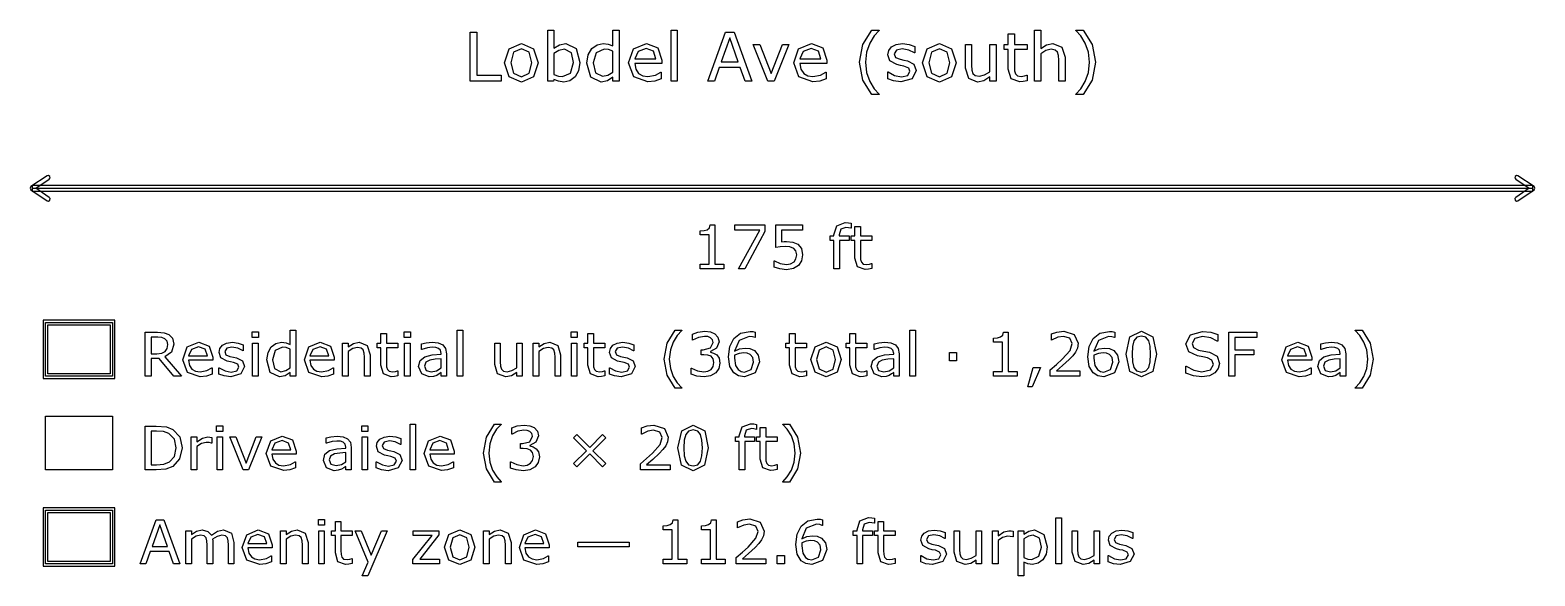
# Model space of a CAD drawing. Extents: x -3 to 198, y 3 to 612.
# Drawn here: x 11.6 to 71, y 464.6 to 486.2 of the extents above; entities that cross this region are included whole.
import ezdxf

# ---------------------------------------------------------------- set-up
doc = ezdxf.new("R2010")
doc.units = 0
doc.header["$MEASUREMENT"] = 0
doc.layers.add('Layer 1', color=7, linetype='Continuous')

msp = doc.modelspace()

# ---------------------------------------------------------------- linework, layer by layer
at = {"layer": 'Layer 1', "color": 7}
for points in [[(33.272863, 484.891499), (33.221187, 484.56594), (33.084244, 484.323061), (32.882706, 484.169322), (32.641118, 484.118937), (32.426663, 484.148653), (32.245794, 484.226168), (32.230292, 484.158998), (32.002915, 484.158998), (32.002915, 486.16921), (32.245794, 486.16921), (32.245794, 485.450907), (32.462837, 485.587849), (32.721218, 485.64211), (33.124294, 485.445739), (33.272863, 484.891509), (33.272863, 484.891499)], [(34.821861, 484.158998), (34.578982, 484.158998), (34.578982, 484.310152), (34.360651, 484.169333), (34.113895, 484.118948), (33.703069, 484.317904), (33.551916, 484.869549), (33.603591, 485.196401), (33.745702, 485.440572), (33.949822, 485.590434), (34.192701, 485.64211), (34.39424, 485.617557), (34.578982, 485.543918), (34.578982, 486.169202), (34.821861, 486.169202), (34.821861, 484.158998)], [(37.121461, 484.158998), (36.878581, 484.158998), (36.878581, 486.16921), (37.121461, 486.16921), (37.121461, 484.158998)], [(45.097707, 483.626731), (44.801861, 483.626731), (44.446584, 484.199048), (44.319978, 484.89797), (44.446584, 485.596893), (44.801861, 486.16921), (45.097707, 486.16921), (45.097707, 486.156298), (44.897462, 485.937964), (44.721761, 485.651161), (44.595155, 485.301055), (44.547353, 484.897978), (44.593864, 484.493611), (44.721761, 484.144795), (44.898753, 483.85799), (45.097707, 483.639659), (45.097707, 483.626731)], [(52.434458, 484.158998), (52.191582, 484.158998), (52.191582, 484.980653), (52.179967, 485.166686), (52.137334, 485.303629), (52.044315, 485.383729), (51.886703, 485.410859), (51.678706, 485.361766), (51.470709, 485.236451), (51.470709, 484.158998), (51.22783, 484.158998), (51.22783, 486.16921), (51.470709, 486.16921), (51.470709, 485.441863), (51.705836, 485.589141), (51.955174, 485.64211), (52.311742, 485.501291), (52.434472, 485.095632), (52.434458, 484.158998)], [(53.630768, 484.89797), (53.504159, 484.199048), (53.148885, 483.626731), (52.853039, 483.626731), (52.853039, 483.639643), (53.051992, 483.857974), (53.228983, 484.144779), (53.355591, 484.493595), (53.40339, 484.897962), (53.355591, 485.301039), (53.228983, 485.651146), (53.051992, 485.937948), (52.853039, 486.156282), (52.853039, 486.169194), (53.148885, 486.169194), (53.504159, 485.596877), (53.630768, 484.897955), (53.630768, 484.89797)], [(30.160652, 484.158998), (28.943674, 484.158998), (28.943674, 486.082651), (29.199472, 486.082651), (29.199472, 484.386375), (30.160652, 484.386375), (30.160652, 484.158998)], [(31.626971, 484.879883), (31.446102, 484.323071), (30.961638, 484.118948), (30.474588, 484.323071), (30.295013, 484.879883), (30.474588, 485.436696), (30.961638, 485.64211), (31.446102, 485.436696), (31.626971, 484.879883), (31.626971, 484.879883)], [(36.507803, 484.855338), (35.444563, 484.855338), (35.48461, 484.622793), (35.594422, 484.461305), (35.753328, 484.368288), (35.957449, 484.337282), (36.253298, 484.395416), (36.466462, 484.51169), (36.479373, 484.51169), (36.479373, 484.246847), (36.228742, 484.160289), (35.960026, 484.125409), (35.399337, 484.319195), (35.197799, 484.872131), (35.390294, 485.434113), (35.899307, 485.64211), (36.348891, 485.471578), (36.507795, 484.987111), (36.507803, 484.855338)], [(40.068304, 484.158998), (39.795712, 484.158998), (39.607093, 484.695141), (38.775104, 484.695141), (38.586486, 484.158998), (38.326811, 484.158998), (39.027027, 486.082651), (39.36809, 486.082651), (40.068304, 484.158998)], [(39.528287, 484.914766), (39.191098, 485.85915), (38.852619, 484.914766), (39.528287, 484.914766)], [(41.524286, 485.60206), (40.940343, 484.158998), (40.696173, 484.158998), (40.116106, 485.60206), (40.379655, 485.60206), (40.826654, 484.453553), (41.269781, 485.60206), (41.524286, 485.60206)], [(43.026776, 484.855338), (41.963536, 484.855338), (42.003586, 484.622793), (42.113398, 484.461305), (42.272302, 484.368288), (42.476425, 484.337282), (42.772271, 484.395416), (42.985435, 484.51169), (42.998346, 484.51169), (42.998346, 484.246847), (42.747718, 484.160289), (42.478999, 484.125409), (41.918311, 484.319195), (41.716773, 484.872131), (41.909267, 485.434113), (42.41828, 485.64211), (42.867865, 485.471578), (43.026768, 484.987111), (43.026776, 484.855338)], [(46.557565, 484.574994), (46.393491, 484.250724), (45.947783, 484.124115), (45.653228, 484.161583), (45.429727, 484.245556), (45.429727, 484.518148), (45.442638, 484.518148), (45.698437, 484.379914), (45.968447, 484.32953), (46.219076, 484.381205), (46.30951, 484.543987), (46.260417, 484.673178), (46.071798, 484.748108), (45.936149, 484.775238), (45.784995, 484.808827), (45.514986, 484.956107), (45.43618, 485.196401), (45.472354, 485.364348), (45.584748, 485.505167), (45.7682, 485.600769), (46.018831, 485.636943), (46.279797, 485.604645), (46.500714, 485.528421), (46.500714, 485.268749), (46.487802, 485.268749), (46.261718, 485.383729), (46.000752, 485.431528), (45.77596, 485.379853), (45.684234, 485.228699), (45.739786, 485.094341), (45.915485, 485.020702), (46.065348, 484.989696), (46.204873, 484.961275), (46.465839, 484.828208), (46.557565, 484.574994), (46.557565, 484.574994)], [(48.134985, 484.879883), (47.954118, 484.323071), (47.469654, 484.118948), (46.982604, 484.323071), (46.803026, 484.879883), (46.982604, 485.436696), (47.469654, 485.64211), (47.954118, 485.436696), (48.134985, 484.879883), (48.134985, 484.879883)], [(49.70724, 484.158998), (49.464361, 484.158998), (49.464361, 484.319195), (49.229234, 484.170626), (48.981187, 484.118948), (48.627204, 484.257182), (48.500596, 484.665426), (48.500596, 485.60206), (48.743475, 485.60206), (48.743475, 484.780406), (48.75382, 484.591787), (48.797746, 484.45872), (48.888178, 484.376038), (49.049669, 484.350215), (49.255081, 484.399306), (49.464371, 484.524623), (49.464371, 485.602073), (49.707251, 485.602073), (49.70724, 484.158998)], [(50.934553, 484.17191), (50.784691, 484.142194), (50.641289, 484.130579), (50.305393, 484.249435), (50.190413, 484.630548), (50.190413, 485.397942), (50.02634, 485.397942), (50.02634, 485.602063), (50.190413, 485.602063), (50.190413, 486.016765), (50.433293, 486.016765), (50.433293, 485.602063), (50.934553, 485.602063), (50.934553, 485.397942), (50.433293, 485.397942), (50.433293, 484.740361), (50.438452, 484.562077), (50.474626, 484.443221), (50.552141, 484.366997), (50.704586, 484.34374), (50.828609, 484.360541), (50.921626, 484.390254), (50.934537, 484.390254), (50.934553, 484.17191)], [(31.37634, 484.879883), (31.266527, 485.295879), (30.961638, 485.43282), (30.654163, 485.295879), (30.545642, 484.879883), (30.655454, 484.467764), (30.961638, 484.328239), (31.265236, 484.466473), (31.37634, 484.879883), (31.37634, 484.879883)], [(33.022231, 484.885043), (32.936967, 485.276491), (32.66179, 485.410851), (32.447332, 485.36434), (32.245794, 485.246778), (32.245794, 484.419956), (32.422787, 484.355361), (32.592027, 484.337263), (32.907251, 484.469039), (33.022231, 484.885032), (33.022231, 484.885043)], [(34.578982, 484.514272), (34.578982, 485.342388), (34.403283, 485.403107), (34.234042, 485.419908), (33.916233, 485.277798), (33.802545, 484.874721), (33.890394, 484.483274), (34.172032, 484.350207), (34.38132, 484.395421), (34.578982, 484.514277), (34.578982, 484.514272)], [(36.271384, 485.041372), (36.174492, 485.33722), (35.886395, 485.441863), (35.575044, 485.326883), (35.444563, 485.041372), (36.271384, 485.041372)], [(42.790358, 485.041372), (42.693465, 485.33722), (42.405368, 485.441863), (42.094018, 485.326883), (41.963536, 485.041372), (42.790358, 485.041372)], [(47.884356, 484.879883), (47.774543, 485.295879), (47.469654, 485.43282), (47.162179, 485.295879), (47.053658, 484.879883), (47.16347, 484.467764), (47.469654, 484.328239), (47.773252, 484.466473), (47.884356, 484.879883), (47.884356, 484.879883)], [(12.23283, 480.415045), (11.597727, 479.991816), (11.562235, 479.92567), (11.597727, 479.859524), (12.23283, 479.436295), (12.29247, 479.4246), (12.3429, 479.45852), (12.354597, 479.518158), (12.320681, 479.568589), (11.784796, 479.92567), (12.320679, 480.282754), (12.354597, 480.333186), (12.342899, 480.392826), (12.292469, 480.426746), (12.232828, 480.415051), (12.23283, 480.415045)], [(70.317065, 480.415045), (70.257425, 480.42674), (70.206996, 480.39282), (70.1953, 480.333179), (70.229221, 480.282749), (70.765105, 479.925665), (70.229221, 479.568581), (70.195302, 479.518151), (70.206996, 479.458512), (70.257425, 479.424592), (70.317065, 479.436287), (70.95217, 479.859516), (70.987662, 479.925662), (70.95217, 479.991808), (70.317065, 480.415045)], [(11.641652, 480.031606), (11.641652, 479.819734), (70.908244, 479.819734), (70.908244, 480.031606), (11.641652, 480.031606)], [(11.641652, 479.92567), (70.908244, 479.92567)], [(38.958233, 476.750674), (38.02108, 476.750674), (38.02108, 476.927408), (38.381524, 476.927408), (38.381524, 478.0878), (38.02108, 478.0878), (38.02108, 478.24593), (38.178049, 478.257546), (38.304784, 478.29359), (38.388501, 478.366842), (38.424545, 478.487765), (38.604766, 478.487765), (38.604766, 476.927397), (38.958233, 476.927397), (38.958233, 476.750674)], [(40.575573, 478.222676), (39.791902, 476.750674), (39.54308, 476.750674), (40.376747, 478.278485), (39.390762, 478.278485), (39.390762, 478.481962), (40.575573, 478.481962), (40.575573, 478.222676)], [(42.07083, 477.300639), (42.026644, 477.069258), (41.905722, 476.883225), (41.705734, 476.757651), (41.438309, 476.71463), (41.165072, 476.744861), (40.942992, 476.815785), (40.942992, 477.06112), (40.959263, 477.06112), (41.182505, 476.957639), (41.433653, 476.915779), (41.592945, 476.939036), (41.731309, 477.020427), (41.808048, 477.140188), (41.834792, 477.301806), (41.803397, 477.452959), (41.718519, 477.551789), (41.570855, 477.613413), (41.377844, 477.632013), (41.180182, 477.61807), (41.0174, 477.590164), (41.0174, 478.48197), (42.059196, 478.48197), (42.059196, 478.278493), (41.241806, 478.278493), (41.241806, 477.818057), (41.344123, 477.825042), (41.434817, 477.827424), (41.681313, 477.803003), (41.875488, 477.719286), (42.019664, 477.554181), (42.070824, 477.300708), (42.07083, 477.300639)], [(43.990477, 478.34825), (43.978862, 478.34825), (43.884684, 478.369178), (43.782364, 478.380794), (43.577725, 478.318008), (43.514937, 478.093602), (43.514937, 478.049419), (43.909099, 478.049419), (43.909099, 477.865711), (43.521914, 477.865711), (43.521914, 476.750674), (43.303323, 476.750674), (43.303323, 477.865722), (43.155657, 477.865722), (43.155657, 478.04943), (43.303323, 478.04943), (43.303323, 478.092451), (43.418433, 478.44708), (43.750969, 478.571492), (43.882358, 478.564507), (43.99049, 478.548235), (43.990477, 478.34825)], [(44.803218, 476.762302), (44.668341, 476.735558), (44.53928, 476.725107), (44.236973, 476.832078), (44.133492, 477.175078), (44.133492, 477.865735), (43.985826, 477.865735), (43.985826, 478.049443), (44.133492, 478.049443), (44.133492, 478.422677), (44.352083, 478.422677), (44.352083, 478.049443), (44.803218, 478.049443), (44.803218, 477.865735), (44.352083, 477.865735), (44.352083, 477.273911), (44.356739, 477.113454), (44.389294, 477.006486), (44.459056, 476.937885), (44.596258, 476.916956), (44.707878, 476.932064), (44.791595, 476.958806), (44.80321, 476.958806), (44.803218, 476.762302)], [(12.078317, 474.726511), (12.078317, 472.424845), (14.909149, 472.424845), (14.909149, 474.726511), (12.078317, 474.726511)], [(12.263319, 474.541509), (14.724147, 474.541509), (14.724147, 472.609847), (12.263319, 472.609847), (12.263319, 474.541509)], [(17.539993, 472.517346), (17.241174, 472.517346), (16.66214, 473.205675), (16.337742, 473.205675), (16.337742, 472.517346), (16.107524, 472.517346), (16.107524, 474.248634), (16.592377, 474.248634), (16.853989, 474.227706), (17.042349, 474.155615), (17.188852, 474.005625), (17.242337, 473.777732), (17.148157, 473.463799), (16.88887, 473.274276), (17.539993, 472.517346)], [(20.581663, 474.033531), (20.335167, 474.033531), (20.335167, 474.26026), (20.581663, 474.26026), (20.581663, 474.033531)], [(22.053665, 472.517346), (21.835074, 472.517346), (21.835074, 472.653384), (21.638574, 472.526649), (21.416495, 472.481302), (21.046751, 472.660361), (20.910713, 473.15684), (20.957221, 473.451009), (21.085121, 473.670764), (21.26883, 473.805638), (21.487421, 473.852146), (21.668805, 473.830053), (21.835074, 473.763778), (21.835074, 474.326533), (22.053665, 474.326533), (22.053665, 472.517346)], [(26.582453, 474.033518), (26.335956, 474.033518), (26.335956, 474.260247), (26.582453, 474.260247), (26.582453, 474.033518)], [(28.65209, 472.517346), (28.433499, 472.517346), (28.433499, 474.326535), (28.65209, 474.326535), (28.65209, 472.517346)], [(33.170414, 474.033531), (32.923917, 474.033531), (32.923917, 474.26026), (33.170414, 474.26026), (33.170414, 474.033531)], [(37.30039, 472.038292), (37.034127, 472.038292), (36.714378, 472.553377), (36.600433, 473.182407), (36.714378, 473.811437), (37.034127, 474.326522), (37.30039, 474.326522), (37.30039, 474.314907), (37.120167, 474.118407), (36.962039, 473.860282), (36.848091, 473.545187), (36.805072, 473.182418), (36.846929, 472.818486), (36.962039, 472.504553), (37.121331, 472.246429), (37.30039, 472.049931), (37.30039, 472.038292)], [(38.678211, 473.351002), (38.770064, 473.225428), (38.806111, 473.030092), (38.76309, 472.812663), (38.642167, 472.640581), (38.436364, 472.519658), (38.178242, 472.481289), (37.894538, 472.516171), (37.665483, 472.590585), (37.665483, 472.833591), (37.682919, 472.833591), (37.915461, 472.725459), (38.173585, 472.682438), (38.32939, 472.706859), (38.463103, 472.778947), (38.542168, 472.891731), (38.568909, 473.047536), (38.538678, 473.201013), (38.45729, 473.297519), (38.330552, 473.346353), (38.170098, 473.360297), (38.065453, 473.360297), (38.065453, 473.553308), (38.146844, 473.553308), (38.42822, 473.626557), (38.534027, 473.842825), (38.507285, 473.952119), (38.432871, 474.030023), (38.325901, 474.07188), (38.19684, 474.083495), (37.961972, 474.043963), (37.727102, 473.932341), (37.715486, 473.932341), (37.715486, 474.17535), (37.935241, 474.249764), (38.202666, 474.284647), (38.425908, 474.26139), (38.600315, 474.186976), (38.727053, 474.052099), (38.770072, 473.867227), (38.667755, 473.614918), (38.428233, 473.480042), (38.428233, 473.46377), (38.556133, 473.424236), (38.678219, 473.350986), (38.678211, 473.351002)], [(40.369966, 473.078926), (40.195558, 472.647558), (39.770003, 472.481289), (39.537461, 472.52082), (39.352586, 472.638255), (39.197945, 472.894054), (39.14446, 473.27775), (39.193294, 473.685864), (39.351424, 474.002125), (39.615362, 474.206761), (39.992083, 474.281175), (40.107192, 474.275355), (40.201371, 474.254426), (40.201371, 474.032346), (40.189756, 474.032346), (40.090923, 474.064903), (39.957211, 474.081174), (39.5584, 473.924208), (39.385153, 473.502142), (39.577002, 473.591672), (39.796757, 473.623065), (39.990929, 473.602136), (40.164176, 473.520745), (40.317655, 473.341686), (40.369976, 473.078913), (40.369966, 473.078926)], [(46.524232, 472.517346), (46.305642, 472.517346), (46.305642, 474.326535), (46.524232, 474.326535), (46.524232, 472.517346)], [(50.542587, 472.517346), (49.605436, 472.517346), (49.605436, 472.69408), (49.96588, 472.69408), (49.96588, 473.854472), (49.605436, 473.854472), (49.605436, 474.012602), (49.762403, 474.024218), (49.889141, 474.060262), (49.972855, 474.133514), (50.008899, 474.254437), (50.189122, 474.254437), (50.189122, 472.694069), (50.542587, 472.694069), (50.542587, 472.517346)], [(53.021502, 472.517346), (51.849484, 472.517346), (51.849484, 472.760355), (52.093654, 472.969643), (52.322709, 473.177769), (52.628504, 473.520772), (52.711056, 473.796335), (52.621529, 474.006787), (52.373869, 474.083527), (52.144814, 474.046321), (51.904131, 473.932373), (51.892516, 473.932373), (51.892516, 474.176546), (52.11227, 474.25096), (52.379695, 474.284678), (52.797112, 474.155615), (52.948265, 473.807963), (52.92268, 473.623091), (52.849428, 473.461473), (52.742459, 473.319623), (52.594793, 473.164979), (52.337833, 472.927786), (52.090172, 472.71617), (53.02151, 472.71617), (53.021502, 472.517346)], [(54.560941, 473.078939), (54.386533, 472.647571), (53.960981, 472.481302), (53.728436, 472.520833), (53.543564, 472.638268), (53.388923, 472.894067), (53.335438, 473.277763), (53.384272, 473.685877), (53.5424, 474.002138), (53.806337, 474.206775), (54.183058, 474.281189), (54.298168, 474.275368), (54.392349, 474.254439), (54.392349, 474.032359), (54.380734, 474.032359), (54.281904, 474.064916), (54.148192, 474.081188), (53.749378, 473.924221), (53.576134, 473.502156), (53.76798, 473.591685), (53.987735, 473.623078), (54.18191, 473.60215), (54.355154, 473.520759), (54.508633, 473.341699), (54.560954, 473.078926), (54.560941, 473.078939)], [(56.046895, 473.383562), (55.900392, 472.69872), (55.448096, 472.481291), (54.992309, 472.702207), (54.849297, 473.381236), (54.994635, 474.062587), (55.448096, 474.283504), (55.902718, 474.0591), (56.046895, 473.383562), (56.046895, 473.383562)], [(58.531625, 473.011492), (58.483953, 472.811504), (58.352566, 472.644071), (58.135137, 472.5278), (57.837481, 472.485943), (57.500294, 472.520823), (57.196825, 472.624306), (57.196825, 472.912659), (57.213097, 472.912659), (57.516566, 472.744065), (57.839802, 472.684766), (58.17234, 472.764996), (58.292098, 472.978935), (58.235126, 473.148691), (58.064208, 473.23357), (57.874684, 473.271939), (57.659581, 473.310309), (57.317742, 473.476578), (57.207284, 473.784699), (57.390992, 474.140491), (57.857243, 474.280016), (58.192105, 474.245134), (58.461858, 474.159094), (58.461858, 473.887018), (58.445586, 473.887018), (58.185138, 474.025382), (57.856089, 474.08119), (57.558434, 474.004453), (57.446811, 473.806791), (57.502622, 473.637032), (57.69912, 473.542854), (57.910736, 473.50332), (58.143278, 473.45565), (58.43396, 473.301006), (58.531628, 473.011492), (58.531625, 473.011492)], [(60.007115, 474.043985), (59.131589, 474.043985), (59.131589, 473.555644), (59.883867, 473.555644), (59.883867, 473.351005), (59.131589, 473.351005), (59.131589, 472.517346), (58.90137, 472.517346), (58.90137, 474.248634), (60.007115, 474.248634), (60.007115, 474.043985)], [(64.594037, 473.18242), (64.480092, 472.55339), (64.160343, 472.038305), (63.894083, 472.038305), (63.894083, 472.04992), (64.073139, 472.246418), (64.232431, 472.504543), (64.346379, 472.818476), (64.3894, 473.182407), (64.346379, 473.545177), (64.232431, 473.860271), (64.073139, 474.118396), (63.894083, 474.314896), (63.894083, 474.326512), (64.160343, 474.326512), (64.480092, 473.811427), (64.594037, 473.182397), (64.594037, 473.18242)], [(17.001654, 473.761455), (16.974912, 473.892842), (16.88887, 473.99051), (16.770273, 474.037018), (16.608655, 474.050962), (16.337742, 474.050962), (16.337742, 473.397513), (16.570286, 473.397513), (16.760971, 473.416113), (16.899335, 473.488202), (16.976074, 473.599824), (17.001654, 473.761442), (17.001654, 473.761455)], [(18.774799, 473.144051), (17.817882, 473.144051), (17.853926, 472.934763), (17.952757, 472.789422), (18.095772, 472.705705), (18.279481, 472.677802), (18.545744, 472.730124), (18.737592, 472.834769), (18.749218, 472.834769), (18.749218, 472.596411), (18.523651, 472.518508), (18.281806, 472.487115), (17.777186, 472.661523), (17.595802, 473.159166), (17.769047, 473.664948), (18.227158, 473.852146), (18.631784, 473.698667), (18.774798, 473.262647), (18.774799, 473.144051)], [(18.562022, 473.311481), (18.474818, 473.577744), (18.215532, 473.671925), (17.935317, 473.568444), (17.817882, 473.311481), (18.562022, 473.311481)], [(20.034023, 472.891742), (19.886358, 472.599899), (19.48522, 472.485953), (19.22012, 472.519672), (19.01897, 472.595247), (19.01897, 472.840582), (19.030598, 472.840582), (19.260817, 472.71617), (19.503825, 472.670825), (19.729392, 472.717334), (19.810782, 472.863836), (19.766599, 472.980107), (19.596842, 473.047547), (19.474757, 473.071968), (19.338719, 473.102199), (19.095711, 473.23475), (19.024785, 473.451014), (19.057341, 473.602168), (19.158497, 473.728903), (19.323604, 473.814946), (19.549171, 473.8475), (19.78404, 473.818433), (19.982865, 473.749832), (19.982865, 473.516126), (19.971236, 473.516126), (19.767761, 473.619609), (19.532891, 473.662628), (19.330578, 473.61612), (19.248025, 473.480082), (19.298022, 473.359159), (19.456152, 473.292884), (19.591027, 473.264978), (19.716601, 473.239393), (19.95147, 473.119635), (20.034023, 472.891742), (20.034023, 472.891742)], [(20.567711, 472.517346), (20.34912, 472.517346), (20.34912, 473.816102), (20.567711, 473.816102), (20.567711, 472.517346)], [(21.835074, 472.837095), (21.835074, 473.582396), (21.676944, 473.637043), (21.524628, 473.65215), (21.238599, 473.524251), (21.13628, 473.161484), (21.215345, 472.809181), (21.468818, 472.68942), (21.657178, 472.730116), (21.835074, 472.837087), (21.835074, 472.837095)], [(23.571012, 473.144051), (22.614095, 473.144051), (22.650139, 472.934763), (22.74897, 472.789422), (22.891985, 472.705705), (23.075694, 472.677802), (23.341957, 472.730124), (23.533805, 472.834769), (23.545434, 472.834769), (23.545434, 472.596411), (23.319866, 472.518508), (23.078021, 472.487115), (22.573401, 472.661523), (22.392017, 473.159166), (22.565262, 473.664948), (23.023373, 473.852146), (23.427999, 473.698667), (23.571013, 473.262647), (23.571012, 473.144051)], [(23.358235, 473.311481), (23.271031, 473.577744), (23.011745, 473.671925), (22.73153, 473.568444), (22.614095, 473.311481), (23.358235, 473.311481)], [(24.988366, 472.517346), (24.769775, 472.517346), (24.769775, 473.256834), (24.75931, 473.424265), (24.720941, 473.547513), (24.637225, 473.619604), (24.495374, 473.644025), (24.308176, 473.599842), (24.120978, 473.487059), (24.120978, 472.517346), (23.902387, 472.517346), (23.902387, 473.816102), (24.120978, 473.816102), (24.120978, 473.671925), (24.332593, 473.804476), (24.556998, 473.852146), (24.877908, 473.725411), (24.988366, 473.360318), (24.988366, 472.517346)], [(26.083646, 472.528961), (25.948771, 472.502217), (25.819709, 472.491766), (25.517403, 472.598737), (25.413921, 472.941737), (25.413921, 473.632394), (25.266255, 473.632394), (25.266255, 473.816102), (25.413921, 473.816102), (25.413921, 474.189336), (25.632512, 474.189336), (25.632512, 473.816102), (26.083646, 473.816102), (26.083646, 473.632394), (25.632512, 473.632394), (25.632512, 473.040569), (25.637163, 472.880113), (25.669719, 472.773145), (25.739482, 472.704544), (25.876683, 472.683615), (25.988304, 472.698723), (26.07202, 472.725464), (26.083648, 472.725464), (26.083646, 472.528961)], [(26.568499, 472.517346), (26.349909, 472.517346), (26.349909, 473.816102), (26.568499, 473.816102), (26.568499, 472.517346)], [(28.01027, 472.517346), (27.792843, 472.517346), (27.792843, 472.65571), (27.713778, 472.599899), (27.618436, 472.544087), (27.492862, 472.499905), (27.326593, 472.481305), (27.028937, 472.597576), (26.90685, 472.89407), (26.969638, 473.132427), (27.151021, 473.276604), (27.435887, 473.347531), (27.792843, 473.375434), (27.792843, 473.409155), (27.766099, 473.532403), (27.691685, 473.60914), (27.580066, 473.645187), (27.444028, 473.6545), (27.252179, 473.631243), (27.033588, 473.566132), (27.021973, 473.566132), (27.021973, 473.78821), (27.206845, 473.826579), (27.445203, 473.847508), (27.68356, 473.824251), (27.860294, 473.747511), (27.971913, 473.609148), (28.010283, 473.398696), (28.01027, 472.517346)], [(30.998457, 472.517346), (30.779866, 472.517346), (30.779866, 472.661523), (30.56825, 472.52781), (30.345008, 472.481302), (30.026424, 472.605711), (29.912479, 472.973133), (29.912479, 473.816102), (30.131069, 473.816102), (30.131069, 473.076614), (30.140383, 472.906857), (30.179917, 472.787096), (30.261308, 472.712682), (30.406646, 472.689425), (30.591518, 472.733608), (30.77988, 472.846392), (30.77988, 473.816099), (30.99847, 473.816099), (30.998457, 472.517346)], [(32.514642, 472.517346), (32.296049, 472.517346), (32.296049, 473.256834), (32.285598, 473.424265), (32.247228, 473.547513), (32.163514, 473.619604), (32.021663, 473.644025), (31.834465, 473.599842), (31.647267, 473.487059), (31.647267, 472.517346), (31.428674, 472.517346), (31.428674, 473.816102), (31.647267, 473.816102), (31.647267, 473.671925), (31.858881, 473.804476), (32.083287, 473.852146), (32.404197, 473.725411), (32.514655, 473.360318), (32.514642, 472.517346)], [(33.156462, 472.517346), (32.937872, 472.517346), (32.937872, 473.816102), (33.156462, 473.816102), (33.156462, 472.517346)], [(34.263369, 472.528961), (34.128495, 472.502217), (33.999431, 472.491766), (33.697127, 472.598737), (33.593643, 472.941737), (33.593643, 473.632394), (33.445979, 473.632394), (33.445979, 473.816102), (33.593643, 473.816102), (33.593643, 474.189336), (33.812234, 474.189336), (33.812234, 473.816102), (34.263369, 473.816102), (34.263369, 473.632394), (33.812234, 473.632394), (33.812234, 473.040569), (33.81689, 472.880113), (33.849447, 472.773145), (33.91921, 472.704544), (34.056412, 472.683615), (34.168032, 472.698723), (34.251748, 472.725464), (34.263364, 472.725464), (34.263369, 472.528961)], [(35.455157, 472.891728), (35.30749, 472.599885), (34.906353, 472.48594), (34.641252, 472.519658), (34.440102, 472.595234), (34.440102, 472.840569), (34.451718, 472.840569), (34.681934, 472.716156), (34.924943, 472.670812), (35.15051, 472.71732), (35.231901, 472.863823), (35.187716, 472.980094), (35.01796, 473.047533), (34.895876, 473.071954), (34.759838, 473.102186), (34.516829, 473.234736), (34.445902, 473.451001), (34.478459, 473.602155), (34.579614, 473.72889), (34.744722, 473.814932), (34.97029, 473.847487), (35.205157, 473.81842), (35.403984, 473.749819), (35.403984, 473.516112), (35.392368, 473.516112), (35.188893, 473.619596), (34.954023, 473.662615), (34.75171, 473.616106), (34.669157, 473.480068), (34.719155, 473.359146), (34.877283, 473.292871), (35.01216, 473.264965), (35.137734, 473.23938), (35.372601, 473.119622), (35.455157, 472.891728), (35.455157, 472.891728)], [(42.225664, 472.528951), (42.09079, 472.502207), (41.961726, 472.491756), (41.659419, 472.598726), (41.555938, 472.941727), (41.555938, 473.632383), (41.408274, 473.632383), (41.408274, 473.816091), (41.555938, 473.816091), (41.555938, 474.189325), (41.774528, 474.189325), (41.774528, 473.816091), (42.225664, 473.816091), (42.225664, 473.632383), (41.774528, 473.632383), (41.774528, 473.040559), (41.779185, 472.880103), (41.811742, 472.773134), (41.881505, 472.704533), (42.018707, 472.683605), (42.130326, 472.698712), (42.214043, 472.725454), (42.225658, 472.725454), (42.225664, 472.528951)], [(43.596508, 473.166119), (43.433728, 472.664989), (42.997709, 472.481278), (42.559364, 472.664989), (42.397746, 473.166119), (42.559364, 473.66725), (42.997709, 473.852122), (43.433728, 473.66725), (43.596508, 473.166119), (43.596508, 473.166119)], [(43.37094, 473.166119), (43.27211, 473.540515), (42.997709, 473.663763), (42.720981, 473.540515), (42.623313, 473.166119), (42.722146, 472.795211), (42.997709, 472.669637), (43.270949, 472.79405), (43.37094, 473.166119), (43.37094, 473.166119)], [(44.609236, 472.528951), (44.474362, 472.502207), (44.345299, 472.491756), (44.042992, 472.598726), (43.93951, 472.941727), (43.93951, 473.632383), (43.791847, 473.632383), (43.791847, 473.816091), (43.93951, 473.816091), (43.93951, 474.189325), (44.158101, 474.189325), (44.158101, 473.816091), (44.609236, 473.816091), (44.609236, 473.632383), (44.158101, 473.632383), (44.158101, 473.040559), (44.162758, 472.880103), (44.195315, 472.773134), (44.265077, 472.704533), (44.402277, 472.683605), (44.513899, 472.698712), (44.597616, 472.725454), (44.609231, 472.725454), (44.609236, 472.528951)], [(45.882412, 472.517346), (45.664986, 472.517346), (45.664986, 472.65571), (45.585921, 472.599899), (45.490578, 472.544087), (45.365004, 472.499905), (45.198735, 472.481305), (44.901079, 472.597576), (44.778993, 472.89407), (44.841781, 473.132427), (45.023163, 473.276604), (45.308029, 473.347531), (45.664986, 473.375434), (45.664986, 473.409155), (45.638242, 473.532403), (45.563828, 473.60914), (45.452208, 473.645187), (45.31617, 473.6545), (45.124321, 473.631243), (44.905731, 473.566132), (44.894115, 473.566132), (44.894115, 473.78821), (45.078987, 473.826579), (45.317345, 473.847508), (45.555703, 473.824251), (45.732436, 473.747511), (45.844056, 473.609148), (45.882425, 473.398696), (45.882412, 472.517346)], [(55.7411, 472.855687), (55.79575, 473.076603), (55.810858, 473.383562), (55.79575, 473.690518), (55.739939, 473.911434), (55.628316, 474.04631), (55.448096, 474.091657), (55.266711, 474.04631), (55.153927, 473.909108), (55.09928, 473.684705), (55.085337, 473.381236), (55.098116, 473.077765), (55.152763, 472.859174), (55.260895, 472.72081), (55.448093, 472.67314), (55.629478, 472.718485), (55.741098, 472.855687), (55.7411, 472.855687)], [(62.176746, 473.14404), (61.219828, 473.14404), (61.255873, 472.934752), (61.354705, 472.789411), (61.49772, 472.705695), (61.681428, 472.677792), (61.947691, 472.730113), (62.13954, 472.834758), (62.151155, 472.834758), (62.151155, 472.596401), (61.925588, 472.518497), (61.683743, 472.487104), (61.179125, 472.661512), (60.99774, 473.159156), (61.170984, 473.664938), (61.629096, 473.852135), (62.033723, 473.698656), (62.176735, 473.262637), (62.176746, 473.14404)], [(61.963968, 473.311471), (61.876764, 473.577734), (61.617478, 473.671915), (61.337264, 473.568434), (61.219828, 473.311471), (61.963968, 473.311471)], [(63.517361, 472.517346), (63.299932, 472.517346), (63.299932, 472.65571), (63.220867, 472.599899), (63.125524, 472.544087), (62.999951, 472.499905), (62.833681, 472.481305), (62.536026, 472.597576), (62.413942, 472.89407), (62.476727, 473.132427), (62.658112, 473.276604), (62.942978, 473.347531), (63.299932, 473.375434), (63.299932, 473.409155), (63.273191, 473.532403), (63.198777, 473.60914), (63.087155, 473.645187), (62.951117, 473.6545), (62.759268, 473.631243), (62.540677, 473.566132), (62.529062, 473.566132), (62.529062, 473.78821), (62.713934, 473.826579), (62.952291, 473.847508), (63.190646, 473.824251), (63.36738, 473.747511), (63.479002, 473.609148), (63.517372, 473.398696), (63.517361, 472.517346)], [(27.792843, 472.837095), (27.792843, 473.1987), (27.556812, 473.181264), (27.34287, 473.147546), (27.190555, 473.063829), (27.132418, 472.909188), (27.199855, 472.740593), (27.405658, 472.684782), (27.61611, 472.728965), (27.792843, 472.8371), (27.792843, 472.837095)], [(40.133934, 473.069613), (40.101377, 473.248672), (39.996734, 473.37192), (39.878135, 473.420754), (39.742097, 473.432369), (39.558389, 473.409112), (39.383981, 473.337021), (39.380489, 473.287026), (39.37943, 473.227728), (39.416636, 472.937049), (39.521281, 472.769615), (39.636391, 472.69404), (39.772429, 472.670783), (40.037528, 472.773103), (40.134034, 473.069594), (40.133934, 473.069613)], [(45.664986, 472.837095), (45.664986, 473.1987), (45.428954, 473.181264), (45.215012, 473.147546), (45.062697, 473.063829), (45.00456, 472.909188), (45.071997, 472.740593), (45.2778, 472.684782), (45.488252, 472.728965), (45.664986, 472.8371), (45.664986, 472.837095)], [(48.150875, 473.111496), (47.872987, 473.111496), (47.872987, 473.440545), (48.150875, 473.440545), (48.150875, 473.111496)], [(54.324909, 473.069626), (54.292355, 473.248685), (54.18771, 473.371933), (54.069113, 473.420767), (53.933075, 473.432382), (53.749364, 473.409126), (53.574957, 473.337035), (53.571464, 473.287039), (53.570406, 473.227741), (53.607614, 472.937062), (53.712259, 472.769629), (53.827366, 472.694053), (53.963404, 472.670796), (54.228506, 472.773116), (54.32501, 473.069607), (54.324909, 473.069626)], [(63.299932, 472.837095), (63.299932, 473.1987), (63.0639, 473.181264), (62.849961, 473.147546), (62.697643, 473.063829), (62.639509, 472.909188), (62.706946, 472.740593), (62.912747, 472.684782), (63.123199, 472.728965), (63.299932, 472.8371), (63.299932, 472.837095)], [(51.464624, 472.84872), (51.136737, 472.087139), (50.96698, 472.087139), (51.169294, 472.84872), (51.464624, 472.84872)], [(12.170818, 470.929848), (14.816648, 470.929848), (14.816648, 468.813184), (12.170818, 468.813184), (12.170818, 470.929848)], [(17.570223, 469.677085), (17.466741, 469.249204), (17.193502, 468.951548), (16.928403, 468.845741), (16.544706, 468.813184), (16.107524, 468.813184), (16.107524, 470.544472), (16.540055, 470.544472), (16.942355, 470.507264), (17.195828, 470.40727), (17.471392, 470.113104), (17.570223, 469.677085), (17.570223, 469.677085)], [(17.329541, 469.680577), (17.258615, 470.02358), (17.047, 470.243332), (16.829572, 470.323561), (16.554007, 470.346818), (16.337742, 470.346818), (16.337742, 469.010854), (16.554007, 469.010854), (16.843524, 469.035275), (17.071417, 469.125966), (17.264428, 469.343395), (17.329541, 469.680582), (17.329541, 469.680577)], [(18.735267, 469.873588), (18.723641, 469.873588), (18.628298, 469.88986), (18.520165, 469.89568), (18.324829, 469.850333), (18.143445, 469.735224), (18.143445, 468.813184), (17.924854, 468.813184), (17.924854, 470.11194), (18.143445, 470.11194), (18.143445, 469.920091), (18.3725, 470.067757), (18.575976, 470.11194), (18.658529, 470.108447), (18.735268, 470.097996), (18.735267, 469.873588)], [(19.175937, 470.329374), (18.929441, 470.329374), (18.929441, 470.556103), (19.175937, 470.556103), (19.175937, 470.329374)], [(20.717702, 470.11194), (20.192153, 468.813184), (19.972399, 468.813184), (19.450339, 470.11194), (19.687533, 470.11194), (20.089834, 469.078283), (20.488646, 470.11194), (20.717702, 470.11194)], [(22.069943, 469.439889), (21.113026, 469.439889), (21.14907, 469.230601), (21.247901, 469.08526), (21.390915, 469.001543), (21.574625, 468.97364), (21.840887, 469.025962), (22.032736, 469.130607), (22.044364, 469.130607), (22.044364, 468.892249), (21.818797, 468.814346), (21.576951, 468.782953), (21.072332, 468.957361), (20.890948, 469.455004), (21.064193, 469.960786), (21.522304, 470.147984), (21.92693, 469.994505), (22.069944, 469.558485), (22.069943, 469.439889)], [(24.247714, 468.813184), (24.030286, 468.813184), (24.030286, 468.951548), (23.951221, 468.895737), (23.855878, 468.839925), (23.730305, 468.795743), (23.564036, 468.777143), (23.26638, 468.893414), (23.144294, 469.189908), (23.207081, 469.428265), (23.388465, 469.572442), (23.673331, 469.643369), (24.030286, 469.671272), (24.030286, 469.704993), (24.003543, 469.828241), (23.929129, 469.904978), (23.817508, 469.941025), (23.68147, 469.950338), (23.489622, 469.927081), (23.271031, 469.86197), (23.259402, 469.86197), (23.259402, 470.084048), (23.444274, 470.122417), (23.682632, 470.143346), (23.920989, 470.120089), (24.097722, 470.043349), (24.209343, 469.904986), (24.247713, 469.694534), (24.247714, 468.813184)], [(24.903487, 470.329369), (24.656991, 470.329369), (24.656991, 470.556098), (24.903487, 470.556098), (24.903487, 470.329369)], [(24.889535, 468.813184), (24.670944, 468.813184), (24.670944, 470.11194), (24.889535, 470.11194), (24.889535, 468.813184)], [(26.249915, 469.18758), (26.10225, 468.895737), (25.701112, 468.781791), (25.436012, 468.81551), (25.234862, 468.891085), (25.234862, 469.13642), (25.246488, 469.13642), (25.476706, 469.012008), (25.719714, 468.966663), (25.945282, 469.013172), (26.026672, 469.159674), (25.982488, 469.275945), (25.812732, 469.343385), (25.690646, 469.367806), (25.554608, 469.398037), (25.3116, 469.530588), (25.240674, 469.746852), (25.27323, 469.898006), (25.374387, 470.024741), (25.539493, 470.110784), (25.76506, 470.143338), (25.999929, 470.114271), (26.198754, 470.04567), (26.198754, 469.811964), (26.187128, 469.811964), (25.983653, 469.915447), (25.748783, 469.958466), (25.546471, 469.911958), (25.463917, 469.77592), (25.513914, 469.654997), (25.672044, 469.588722), (25.806919, 469.560816), (25.932493, 469.535231), (26.167362, 469.415473), (26.249915, 469.18758), (26.249915, 469.18758)], [(26.783602, 468.813184), (26.565012, 468.813184), (26.565012, 470.622373), (26.783602, 470.622373), (26.783602, 468.813184)], [(28.303274, 469.439889), (27.34636, 469.439889), (27.382404, 469.230601), (27.481233, 469.08526), (27.624248, 469.001543), (27.807956, 468.97364), (28.07422, 469.025962), (28.266069, 469.130607), (28.277684, 469.130607), (28.277684, 468.892249), (28.052119, 468.814346), (27.810272, 468.782953), (27.305654, 468.957361), (27.124269, 469.455004), (27.297515, 469.960786), (27.755625, 470.147984), (28.160251, 469.994505), (28.303264, 469.558485), (28.303274, 469.439889)], [(30.167113, 468.334143), (29.90085, 468.334143), (29.581102, 468.849228), (29.467156, 469.478258), (29.581102, 470.107289), (29.90085, 470.622373), (30.167113, 470.622373), (30.167113, 470.610758), (29.986893, 470.414258), (29.828762, 470.156133), (29.714817, 469.841039), (29.671795, 469.478269), (29.713653, 469.114338), (29.828762, 468.800405), (29.988054, 468.54228), (30.167113, 468.345782), (30.167113, 468.334143)], [(31.544935, 469.646853), (31.63679, 469.52128), (31.672834, 469.325943), (31.629813, 469.108514), (31.50889, 468.936432), (31.30309, 468.81551), (31.044965, 468.77714), (30.761261, 468.812022), (30.532206, 468.886436), (30.532206, 469.129443), (30.549642, 469.129443), (30.782187, 469.02131), (31.040309, 468.978289), (31.196114, 469.00271), (31.329826, 469.074798), (31.408891, 469.187582), (31.435633, 469.343387), (31.405401, 469.496864), (31.324013, 469.59337), (31.197275, 469.642205), (31.036822, 469.656148), (30.932176, 469.656148), (30.932176, 469.849159), (31.013567, 469.849159), (31.294943, 469.922409), (31.400753, 470.138676), (31.374009, 470.24797), (31.299595, 470.325874), (31.192624, 470.367731), (31.063563, 470.379346), (30.828695, 470.339815), (30.593825, 470.228192), (30.58221, 470.228192), (30.58221, 470.471201), (30.801962, 470.545615), (31.069386, 470.580498), (31.292628, 470.557241), (31.467036, 470.482827), (31.593774, 470.347951), (31.636795, 470.163079), (31.534476, 469.91077), (31.294954, 469.775893), (31.294954, 469.759621), (31.422853, 469.720087), (31.54494, 469.646837), (31.544935, 469.646853)], [(34.299413, 469.064331), (34.170352, 468.935271), (33.663406, 469.446866), (33.156462, 468.935271), (33.027401, 469.064331), (33.538996, 469.571275), (33.027401, 470.078221), (33.156462, 470.207282), (33.663406, 469.695687), (34.170352, 470.207282), (34.299413, 470.078221), (33.787818, 469.571275), (34.299413, 469.064331)], [(36.834139, 468.813184), (35.662119, 468.813184), (35.662119, 469.056193), (35.906289, 469.265481), (36.135346, 469.473607), (36.441141, 469.81661), (36.523693, 470.092173), (36.434164, 470.302625), (36.186506, 470.379365), (35.957449, 470.342159), (35.716768, 470.228211), (35.705153, 470.228211), (35.705153, 470.472384), (35.924908, 470.546798), (36.192332, 470.580516), (36.609749, 470.451453), (36.7609, 470.103801), (36.735315, 469.918929), (36.662062, 469.757311), (36.555092, 469.615461), (36.407428, 469.460817), (36.150467, 469.223624), (35.902807, 469.012008), (36.834145, 469.012008), (36.834139, 468.813184)], [(38.345673, 469.67941), (38.199171, 468.994569), (37.746874, 468.77714), (37.291087, 468.998056), (37.148072, 469.677085), (37.293413, 470.358436), (37.746874, 470.579352), (38.201496, 470.354949), (38.345673, 469.67941), (38.345673, 469.67941)], [(38.039878, 469.151535), (38.094525, 469.372452), (38.109633, 469.67941), (38.094525, 469.986366), (38.038714, 470.207282), (37.927095, 470.342159), (37.746874, 470.387506), (37.565489, 470.342159), (37.452705, 470.204957), (37.398058, 469.980553), (37.384115, 469.677085), (37.396894, 469.373613), (37.451544, 469.155023), (37.559676, 469.016659), (37.746874, 468.968989), (37.928256, 469.014333), (38.039878, 469.151535), (38.039878, 469.151535)], [(40.253695, 470.41076), (40.242079, 470.41076), (40.147899, 470.431688), (40.045582, 470.443304), (39.840943, 470.380518), (39.778154, 470.156112), (39.778154, 470.111929), (40.172317, 470.111929), (40.172317, 469.928221), (39.785131, 469.928221), (39.785131, 468.813184), (39.566541, 468.813184), (39.566541, 469.928232), (39.418874, 469.928232), (39.418874, 470.11194), (39.566541, 470.11194), (39.566541, 470.154961), (39.68165, 470.50959), (40.014186, 470.634002), (40.145575, 470.627017), (40.253708, 470.610745), (40.253695, 470.41076)], [(41.066433, 468.824812), (40.931559, 468.798068), (40.802498, 468.787617), (40.500191, 468.894588), (40.396707, 469.237588), (40.396707, 469.928245), (40.249043, 469.928245), (40.249043, 470.111953), (40.396707, 470.111953), (40.396707, 470.485187), (40.6153, 470.485187), (40.6153, 470.111953), (41.066433, 470.111953), (41.066433, 469.928245), (40.6153, 469.928245), (40.6153, 469.336421), (40.619957, 469.175964), (40.652514, 469.068996), (40.722276, 469.000395), (40.859479, 468.979466), (40.971098, 468.994574), (41.054815, 469.021316), (41.06643, 469.021316), (41.066433, 468.824812)], [(41.986144, 469.478258), (41.872196, 468.849228), (41.552451, 468.334143), (41.286187, 468.334143), (41.286187, 468.345758), (41.465247, 468.542256), (41.624539, 468.800381), (41.738484, 469.114314), (41.781505, 469.478245), (41.738484, 469.841015), (41.624539, 470.156109), (41.465247, 470.414234), (41.286187, 470.610734), (41.286187, 470.62235), (41.552451, 470.62235), (41.872196, 470.107265), (41.986144, 469.478235), (41.986144, 469.478258)], [(21.857165, 469.607319), (21.769961, 469.873582), (21.510675, 469.967763), (21.23046, 469.864282), (21.113026, 469.607319), (21.857165, 469.607319)], [(24.030286, 469.132933), (24.030286, 469.494538), (23.794254, 469.477102), (23.580314, 469.443384), (23.427998, 469.359667), (23.369862, 469.205026), (23.4373, 469.036431), (23.643101, 468.98062), (23.853553, 469.024803), (24.030286, 469.132938), (24.030286, 469.132933)], [(28.090499, 469.607319), (28.003295, 469.873582), (27.744009, 469.967763), (27.463792, 469.864282), (27.34636, 469.607319), (28.090499, 469.607319)], [(12.078317, 467.318187), (12.078317, 465.016521), (14.909149, 465.016521), (14.909149, 467.318187), (12.078317, 467.318187)], [(12.263319, 467.133185), (14.724147, 467.133185), (14.724147, 465.201523), (12.263319, 465.201523), (12.263319, 467.133185)], [(17.472555, 465.109022), (17.227221, 465.109022), (17.057464, 465.59155), (16.308674, 465.59155), (16.138917, 465.109022), (15.905211, 465.109022), (16.535404, 466.84031), (16.842362, 466.84031), (17.472555, 465.109022)], [(16.986539, 465.789212), (16.683069, 466.639158), (16.378437, 465.789212), (16.986539, 465.789212)], [(23.194291, 466.625207), (22.947795, 466.625207), (22.947795, 466.851936), (23.194291, 466.851936), (23.194291, 466.625207)], [(24.287247, 465.120637), (24.152371, 465.093893), (24.02331, 465.083442), (23.721003, 465.190413), (23.617521, 465.533413), (23.617521, 466.22407), (23.469856, 466.22407), (23.469856, 466.407778), (23.617521, 466.407778), (23.617521, 466.781012), (23.836112, 466.781012), (23.836112, 466.407778), (24.287247, 466.407778), (24.287247, 466.22407), (23.836112, 466.22407), (23.836112, 465.632245), (23.840763, 465.471789), (23.873319, 465.364821), (23.943082, 465.29622), (24.080283, 465.275291), (24.191904, 465.290399), (24.27562, 465.31714), (24.287248, 465.31714), (24.287247, 465.120637)], [(37.494562, 465.109022), (36.557412, 465.109022), (36.557412, 465.285756), (36.917856, 465.285756), (36.917856, 466.446148), (36.557412, 466.446148), (36.557412, 466.604278), (36.714378, 466.615894), (36.841116, 466.651938), (36.92483, 466.72519), (36.960875, 466.846113), (37.141098, 466.846113), (37.141098, 465.285745), (37.494562, 465.285745), (37.494562, 465.109022)], [(39.008422, 465.109022), (38.071271, 465.109022), (38.071271, 465.285756), (38.431715, 465.285756), (38.431715, 466.446148), (38.071271, 466.446148), (38.071271, 466.604278), (38.228238, 466.615894), (38.354976, 466.651938), (38.43869, 466.72519), (38.474734, 466.846113), (38.654957, 466.846113), (38.654957, 465.285745), (39.008422, 465.285745), (39.008422, 465.109022)], [(40.621113, 465.109022), (39.449092, 465.109022), (39.449092, 465.352031), (39.693263, 465.561319), (39.92232, 465.769445), (40.228115, 466.112448), (40.310667, 466.388011), (40.221138, 466.598463), (39.973477, 466.675203), (39.744423, 466.637997), (39.503739, 466.524049), (39.492124, 466.524049), (39.492124, 466.768222), (39.711879, 466.842636), (39.979304, 466.876354), (40.396718, 466.747291), (40.547871, 466.399639), (40.522286, 466.214767), (40.449036, 466.053149), (40.342065, 465.911299), (40.194402, 465.756655), (39.937439, 465.519462), (39.689781, 465.307846), (40.621118, 465.307846), (40.621113, 465.109022)], [(43.026776, 465.670615), (42.852368, 465.239247), (42.426815, 465.072978), (42.194271, 465.112509), (42.009399, 465.229944), (41.854758, 465.485743), (41.801272, 465.869439), (41.850106, 466.277553), (42.008234, 466.593814), (42.272172, 466.798451), (42.648893, 466.872865), (42.764003, 466.867044), (42.858184, 466.846115), (42.858184, 466.624035), (42.846568, 466.624035), (42.747739, 466.656592), (42.614026, 466.672864), (42.215212, 466.515897), (42.041969, 466.093832), (42.233815, 466.183361), (42.45357, 466.214754), (42.647745, 466.193826), (42.820988, 466.112435), (42.974468, 465.933375), (43.026789, 465.670602), (43.026776, 465.670615)], [(44.906892, 466.706587), (44.895277, 466.706587), (44.801096, 466.727516), (44.698776, 466.739131), (44.494137, 466.676346), (44.431352, 466.451939), (44.431352, 466.407757), (44.825512, 466.407757), (44.825512, 466.224049), (44.438326, 466.224049), (44.438326, 465.109022), (44.219736, 465.109022), (44.219736, 466.22407), (44.072072, 466.22407), (44.072072, 466.407778), (44.219736, 466.407778), (44.219736, 466.450799), (44.334845, 466.805428), (44.667384, 466.92984), (44.79877, 466.922855), (44.906903, 466.906583), (44.906892, 466.706587)], [(45.719633, 465.12064), (45.584756, 465.093896), (45.455695, 465.083445), (45.153388, 465.190416), (45.049907, 465.533416), (45.049907, 466.224073), (44.902241, 466.224073), (44.902241, 466.407781), (45.049907, 466.407781), (45.049907, 466.781015), (45.268498, 466.781015), (45.268498, 466.407781), (45.719633, 466.407781), (45.719633, 466.224073), (45.268498, 466.224073), (45.268498, 465.632248), (45.273154, 465.471792), (45.305709, 465.364823), (45.375474, 465.296222), (45.512673, 465.275294), (45.624296, 465.290402), (45.70801, 465.317143), (45.719625, 465.317143), (45.719633, 465.12064)], [(52.288991, 465.109014), (52.0704, 465.109014), (52.0704, 466.918204), (52.288991, 466.918204), (52.288991, 465.109014)], [(19.613119, 465.109022), (19.394528, 465.109022), (19.394528, 465.84851), (19.38639, 466.010128), (19.354996, 466.13454), (19.278257, 466.210116), (19.13408, 466.235701), (18.95037, 466.189193), (18.766661, 466.072922), (18.772474, 466.010133), (18.774802, 465.940371), (18.774802, 465.109022), (18.556211, 465.109022), (18.556211, 465.84851), (18.548072, 466.011292), (18.516679, 466.135702), (18.43994, 466.210116), (18.295763, 466.235701), (18.115541, 466.191518), (17.936483, 466.078735), (17.936483, 465.109022), (17.717892, 465.109022), (17.717892, 466.407778), (17.936483, 466.407778), (17.936483, 466.263601), (18.139958, 466.396152), (18.357387, 466.443822), (18.581791, 466.388011), (18.720155, 466.23337), (18.962, 466.393826), (19.195706, 466.443822), (19.510803, 466.313597), (19.613122, 465.951994), (19.613119, 465.109022)], [(21.121165, 465.735727), (20.164248, 465.735727), (20.200292, 465.526439), (20.299123, 465.381098), (20.442137, 465.297381), (20.625847, 465.269478), (20.892109, 465.3218), (21.083958, 465.426445), (21.095584, 465.426445), (21.095584, 465.188087), (20.870016, 465.110184), (20.628171, 465.078791), (20.123551, 465.253199), (19.942167, 465.750842), (20.115412, 466.256624), (20.573523, 466.443822), (20.978149, 466.290343), (21.121163, 465.854323), (21.121165, 465.735727)], [(20.908387, 465.903157), (20.821184, 466.16942), (20.561897, 466.263601), (20.281682, 466.16012), (20.164248, 465.903157), (20.908387, 465.903157)], [(22.538518, 465.109022), (22.319927, 465.109022), (22.319927, 465.84851), (22.309463, 466.015941), (22.271093, 466.139189), (22.187378, 466.21128), (22.045526, 466.235701), (21.858328, 466.191518), (21.671131, 466.078735), (21.671131, 465.109022), (21.45254, 465.109022), (21.45254, 466.407778), (21.671131, 466.407778), (21.671131, 466.263601), (21.882746, 466.396152), (22.10715, 466.443822), (22.42806, 466.317087), (22.538519, 465.951994), (22.538518, 465.109022)], [(23.180339, 465.109022), (22.961748, 465.109022), (22.961748, 466.407778), (23.180339, 466.407778), (23.180339, 465.109022)], [(25.662742, 466.407765), (24.90465, 464.629968), (24.670944, 464.629968), (24.912789, 465.171794), (24.395379, 466.407765), (24.632574, 466.407765), (25.031386, 465.445034), (25.433687, 466.407765), (25.662742, 466.407765)], [(27.72773, 465.109022), (26.678957, 465.109022), (26.678957, 465.27064), (27.435887, 466.225232), (26.695237, 466.225232), (26.695237, 466.407778), (27.707963, 466.407778), (27.707963, 466.251973), (26.947546, 465.293894), (27.72773, 465.293894), (27.72773, 465.109022)], [(29.129969, 465.757819), (28.967187, 465.256688), (28.531168, 465.072978), (28.092822, 465.256688), (27.931204, 465.757819), (28.092822, 466.25895), (28.531168, 466.443822), (28.967187, 466.25895), (29.129969, 465.757819), (29.129969, 465.757819)], [(28.904402, 465.757819), (28.805569, 466.132215), (28.531168, 466.255463), (28.25444, 466.132215), (28.156772, 465.757819), (28.255604, 465.386911), (28.531168, 465.261337), (28.804408, 465.385749), (28.904402, 465.757819), (28.904402, 465.757819)], [(30.554299, 465.109022), (30.335708, 465.109022), (30.335708, 465.84851), (30.325231, 466.015941), (30.286861, 466.139189), (30.203147, 466.21128), (30.061296, 466.235701), (29.874098, 466.191518), (29.686901, 466.078735), (29.686901, 465.109022), (29.468307, 465.109022), (29.468307, 466.407778), (29.686901, 466.407778), (29.686901, 466.263601), (29.898514, 466.396152), (30.12292, 466.443822), (30.44383, 466.317087), (30.554288, 465.951994), (30.554299, 465.109022)], [(32.062343, 465.735727), (31.105425, 465.735727), (31.141472, 465.526439), (31.240302, 465.381098), (31.383317, 465.297381), (31.567025, 465.269478), (31.833288, 465.3218), (32.025137, 465.426445), (32.036752, 465.426445), (32.036752, 465.188087), (31.811187, 465.110184), (31.56934, 465.078791), (31.064722, 465.253199), (30.883337, 465.750842), (31.056581, 466.256624), (31.514693, 466.443822), (31.91932, 466.290343), (32.062332, 465.854323), (32.062343, 465.735727)], [(31.849565, 465.903157), (31.762364, 466.16942), (31.503075, 466.263601), (31.22286, 466.16012), (31.105425, 465.903157), (31.849565, 465.903157)], [(35.219125, 465.774096), (33.193668, 465.774096), (33.193668, 465.960133), (35.219125, 465.960133), (35.219125, 465.774096)], [(42.790744, 465.661302), (42.75819, 465.840361), (42.653544, 465.963609), (42.534948, 466.012443), (42.39891, 466.024058), (42.215199, 466.000802), (42.040791, 465.928711), (42.037299, 465.878715), (42.036241, 465.819417), (42.073449, 465.528738), (42.178094, 465.361305), (42.293201, 465.285729), (42.429239, 465.262472), (42.694341, 465.364792), (42.790845, 465.661283), (42.790744, 465.661302)], [(47.748577, 465.483407), (47.600911, 465.191564), (47.199774, 465.077619), (46.934672, 465.111337), (46.733523, 465.186913), (46.733523, 465.432247), (46.745138, 465.432247), (46.975357, 465.307835), (47.218366, 465.262491), (47.443933, 465.308999), (47.525325, 465.455501), (47.481139, 465.571772), (47.311383, 465.639212), (47.189299, 465.663633), (47.053261, 465.693864), (46.810252, 465.826415), (46.739325, 466.04268), (46.771882, 466.193833), (46.873037, 466.320569), (47.038145, 466.406611), (47.263713, 466.439165), (47.49858, 466.410098), (47.697407, 466.341497), (47.697407, 466.107791), (47.685791, 466.107791), (47.482317, 466.211275), (47.247446, 466.254293), (47.045133, 466.207785), (46.96258, 466.071747), (47.012579, 465.950825), (47.170707, 465.884549), (47.305583, 465.856644), (47.431157, 465.831058), (47.666024, 465.7113), (47.74858, 465.483407), (47.748577, 465.483407)], [(49.138024, 465.109022), (48.919433, 465.109022), (48.919433, 465.253199), (48.707817, 465.119486), (48.484575, 465.072978), (48.165991, 465.197387), (48.052046, 465.564809), (48.052046, 466.407778), (48.270636, 466.407778), (48.270636, 465.66829), (48.27995, 465.498533), (48.319481, 465.378772), (48.400872, 465.304358), (48.54621, 465.281101), (48.731082, 465.325284), (48.919444, 465.438068), (48.919444, 466.407775), (49.138035, 466.407775), (49.138024, 465.109022)], [(50.378643, 466.16942), (50.367028, 466.16942), (50.271685, 466.185692), (50.163553, 466.191513), (49.968217, 466.146166), (49.786832, 466.031057), (49.786832, 465.109022), (49.568241, 465.109022), (49.568241, 466.407778), (49.786832, 466.407778), (49.786832, 466.215929), (50.015887, 466.363595), (50.219362, 466.407778), (50.301917, 466.404285), (50.378654, 466.393834), (50.378643, 466.16942)], [(51.727397, 465.774096), (51.68205, 465.484579), (51.554154, 465.263663), (51.372769, 465.129951), (51.153014, 465.083442), (50.969306, 465.105535), (50.803037, 465.174133), (50.803037, 464.629981), (50.584446, 464.629981), (50.584446, 466.407778), (50.803037, 466.407778), (50.803037, 466.27174), (50.998373, 466.393826), (51.230918, 466.443822), (51.596011, 466.265927), (51.727397, 465.774096), (51.727397, 465.774096)], [(51.50183, 465.768276), (51.421603, 466.119417), (51.175107, 466.235688), (50.985583, 466.194992), (50.803037, 466.088024), (50.803037, 465.352023), (50.962329, 465.29505), (51.114644, 465.279943), (51.39951, 465.403191), (51.50183, 465.768283), (51.50183, 465.768276)], [(53.798198, 465.109014), (53.579608, 465.109014), (53.579608, 465.253191), (53.367992, 465.119478), (53.14475, 465.07297), (52.826166, 465.197379), (52.71222, 465.564801), (52.71222, 466.40777), (52.930811, 466.40777), (52.930811, 465.668282), (52.940124, 465.498525), (52.979655, 465.378764), (53.061046, 465.30435), (53.206385, 465.281094), (53.391259, 465.325276), (53.579619, 465.43806), (53.579619, 466.407767), (53.798209, 466.407767), (53.798198, 465.109014)], [(55.156253, 465.48341), (55.008589, 465.191567), (54.607449, 465.077621), (54.34235, 465.11134), (54.141201, 465.186915), (54.141201, 465.43225), (54.152816, 465.43225), (54.383035, 465.307838), (54.626044, 465.262493), (54.851612, 465.309002), (54.933, 465.455504), (54.888818, 465.571775), (54.719061, 465.639215), (54.596975, 465.663636), (54.460937, 465.693867), (54.21793, 465.826418), (54.147004, 466.042682), (54.17956, 466.193836), (54.280716, 466.320571), (54.445824, 466.406614), (54.671389, 466.439168), (54.906259, 466.410101), (55.105082, 466.3415), (55.105082, 466.107794), (55.093467, 466.107794), (54.889992, 466.211277), (54.655122, 466.254296), (54.452809, 466.207788), (54.370256, 466.07175), (54.420254, 465.950827), (54.578382, 465.884552), (54.713259, 465.856646), (54.838833, 465.831061), (55.0737, 465.711303), (55.156253, 465.48341), (55.156253, 465.48341)], [(41.347812, 465.109022), (41.069923, 465.109022), (41.069923, 465.440396), (41.347812, 465.440396), (41.347812, 465.109022)]]:
    msp.add_lwpolyline(points, dxfattribs=at)
for points in [[(12.170818, 474.63401), (14.816648, 474.63401), (14.816648, 472.517346), (12.170818, 472.517346), (12.170818, 474.63401)], [(19.161985, 468.813184), (18.943394, 468.813184), (18.943394, 470.11194), (19.161985, 470.11194), (19.161985, 468.813184)], [(12.170818, 467.225686), (14.816648, 467.225686), (14.816648, 465.109022), (12.170818, 465.109022), (12.170818, 467.225686)]]:
    msp.add_lwpolyline(points, close=True, dxfattribs=at)

doc.saveas('drawing.dxf')
